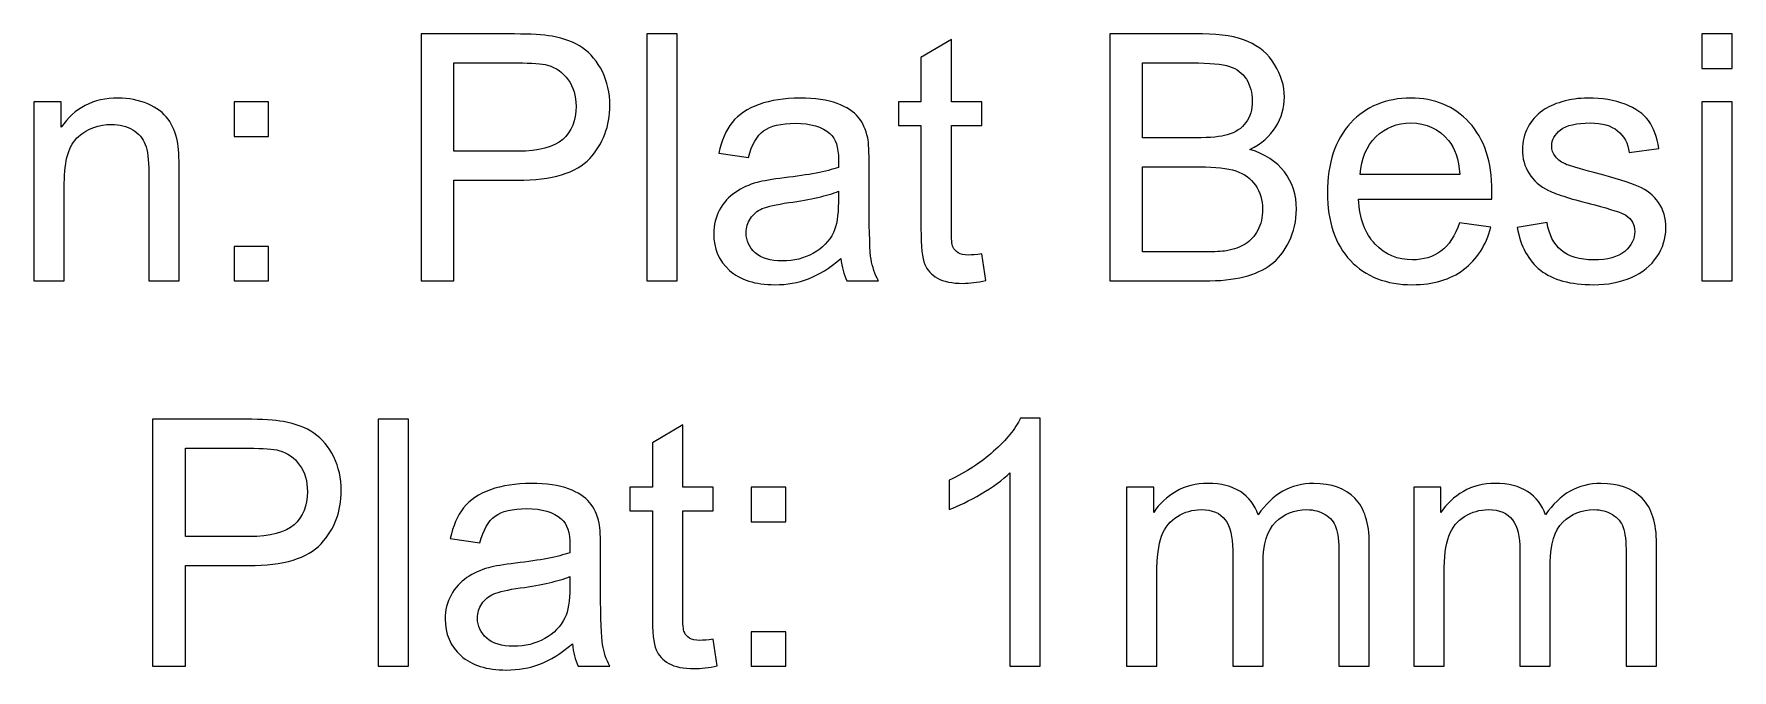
# Model space of a CAD drawing. Header units: centimetres. Extents: x -3.88 to 3.88, y -1.77 to 7.94.
# Drawn here: x -0.949 to 1.993, y 4.388 to 5.489 of the extents above; entities that cross this region are included whole.
import ezdxf

# ---------------------------------------------------------------- set-up
doc = ezdxf.new("R2010")
doc.units = ezdxf.units.CM
doc.header["$MEASUREMENT"] = 0
doc.layers.add('Visible', color=7, linetype='Continuous')

msp = doc.modelspace()

# ---------------------------------------------------------------- linework, layer by layer
at = {"layer": 'Visible', "color": 250}
for points, knots in [([(-0.27816, 5.06168), (-0.27816, 5.06168), (-0.27816, 5.48947), (-0.27816, 5.48947), (-0.27816, 5.48947), (-0.11665, 5.48947), (-0.11665, 5.48947), (-0.08827, 5.48947), (-0.06656, 5.48807), (-0.05152, 5.48539), (-0.03051, 5.4819), (-0.01289, 5.47523), (0.00135, 5.46547), (0.01559, 5.45561), (0.02704, 5.44187), (0.03571, 5.42424), (0.04437, 5.40662), (0.04865, 5.3872), (0.04865, 5.36599), (0.04865, 5.32974), (0.0371, 5.29898), (0.0139, 5.27388), (-0.0092, 5.24869), (-0.05113, 5.23614), (-0.11167, 5.23614), (-0.11167, 5.23614), (-0.22141, 5.23614), (-0.22141, 5.23614), (-0.22141, 5.23614), (-0.22141, 5.06168), (-0.22141, 5.06168), (-0.22141, 5.06168), (-0.27816, 5.06168), (-0.27816, 5.06168)], [0, 0, 0, 0, 0.0909091, 0.0909091, 0.0909091, 0.1818182, 0.1818182, 0.1818182, 0.2727273, 0.2727273, 0.2727273, 0.3636364, 0.3636364, 0.3636364, 0.4545455, 0.4545455, 0.4545455, 0.5454545, 0.5454545, 0.5454545, 0.6363636, 0.6363636, 0.6363636, 0.7272727, 0.7272727, 0.7272727, 0.8181818, 0.8181818, 0.8181818, 0.9090909, 0.9090909, 0.9090909, 1, 1, 1, 1]), ([(0.11258, 5.06168), (0.11258, 5.06168), (0.11258, 5.48947), (0.11258, 5.48947), (0.11258, 5.48947), (0.16516, 5.48947), (0.16516, 5.48947), (0.16516, 5.48947), (0.16516, 5.06168), (0.16516, 5.06168), (0.16516, 5.06168), (0.11258, 5.06168), (0.11258, 5.06168)], [0, 0, 0, 0, 0.25, 0.25, 0.25, 0.5, 0.5, 0.5, 0.75, 0.75, 0.75, 1, 1, 1, 1]), ([(0.69292, 5.10858), (0.69292, 5.10858), (0.70009, 5.06218), (0.70009, 5.06218), (0.68535, 5.05909), (0.67211, 5.0575), (0.66056, 5.0575), (0.64154, 5.0575), (0.6268, 5.06049), (0.61624, 5.06656), (0.60579, 5.07263), (0.59842, 5.0805), (0.59414, 5.09036), (0.58986, 5.10022), (0.58777, 5.12093), (0.58777, 5.1525), (0.58777, 5.1525), (0.58777, 5.33114), (0.58777, 5.33114), (0.58777, 5.33114), (0.54893, 5.33114), (0.54893, 5.33114), (0.54893, 5.33114), (0.54893, 5.37177), (0.54893, 5.37177), (0.54893, 5.37177), (0.58777, 5.37177), (0.58777, 5.37177), (0.58777, 5.37177), (0.58777, 5.44844), (0.58777, 5.44844), (0.58777, 5.44844), (0.64034, 5.48001), (0.64034, 5.48001), (0.64034, 5.48001), (0.64034, 5.37177), (0.64034, 5.37177), (0.64034, 5.37177), (0.69292, 5.37177), (0.69292, 5.37177), (0.69292, 5.37177), (0.69292, 5.33114), (0.69292, 5.33114), (0.69292, 5.33114), (0.64034, 5.33114), (0.64034, 5.33114), (0.64034, 5.33114), (0.64034, 5.14951), (0.64034, 5.14951), (0.64034, 5.13447), (0.64124, 5.12481), (0.64313, 5.12053), (0.64492, 5.11625), (0.64791, 5.11286), (0.65209, 5.11027), (0.65627, 5.10778), (0.66225, 5.10649), (0.67002, 5.10649), (0.67579, 5.10649), (0.68346, 5.10719), (0.69292, 5.10858)], [0, 0, 0, 0, 0.05, 0.05, 0.05, 0.1, 0.1, 0.1, 0.15, 0.15, 0.15, 0.2, 0.2, 0.2, 0.25, 0.25, 0.25, 0.3, 0.3, 0.3, 0.35, 0.35, 0.35, 0.4, 0.4, 0.4, 0.45, 0.45, 0.45, 0.5, 0.5, 0.5, 0.55, 0.55, 0.55, 0.6, 0.6, 0.6, 0.65, 0.65, 0.65, 0.7, 0.7, 0.7, 0.75, 0.75, 0.75, 0.8, 0.8, 0.8, 0.85, 0.85, 0.85, 0.9, 0.9, 0.9, 0.95, 0.95, 0.95, 1, 1, 1, 1]), ([(0.91499, 5.06168), (0.91499, 5.06168), (0.91499, 5.48947), (0.91499, 5.48947), (0.91499, 5.48947), (1.07551, 5.48947), (1.07551, 5.48947), (1.10817, 5.48947), (1.13436, 5.48519), (1.15417, 5.47652), (1.17389, 5.46786), (1.18932, 5.45452), (1.20048, 5.43649), (1.21173, 5.41857), (1.21731, 5.39975), (1.21731, 5.38003), (1.21731, 5.36181), (1.21233, 5.34458), (1.20247, 5.32845), (1.19261, 5.31232), (1.17767, 5.29927), (1.15766, 5.28932), (1.18355, 5.28175), (1.20346, 5.2688), (1.21731, 5.25048), (1.23125, 5.23226), (1.23822, 5.21065), (1.23822, 5.18575), (1.23822, 5.16564), (1.23393, 5.14702), (1.22547, 5.12979), (1.21701, 5.11256), (1.20655, 5.09932), (1.1941, 5.08996), (1.18166, 5.0807), (1.16602, 5.07363), (1.1473, 5.06885), (1.12848, 5.06407), (1.10548, 5.06168), (1.07819, 5.06168), (1.07819, 5.06168), (0.91499, 5.06168), (0.91499, 5.06168)], [0, 0, 0, 0, 0.0714286, 0.0714286, 0.0714286, 0.1428571, 0.1428571, 0.1428571, 0.2142857, 0.2142857, 0.2142857, 0.2857143, 0.2857143, 0.2857143, 0.3571429, 0.3571429, 0.3571429, 0.4285714, 0.4285714, 0.4285714, 0.5, 0.5, 0.5, 0.5714286, 0.5714286, 0.5714286, 0.6428571, 0.6428571, 0.6428571, 0.7142857, 0.7142857, 0.7142857, 0.7857143, 0.7857143, 0.7857143, 0.8571429, 0.8571429, 0.8571429, 0.9285714, 0.9285714, 0.9285714, 1, 1, 1, 1]), ([(1.94033, 5.42972), (1.94033, 5.42972), (1.94033, 5.48947), (1.94033, 5.48947), (1.94033, 5.48947), (1.99291, 5.48947), (1.99291, 5.48947), (1.99291, 5.48947), (1.99291, 5.42972), (1.99291, 5.42972), (1.99291, 5.42972), (1.94033, 5.42972), (1.94033, 5.42972)], [0, 0, 0, 0, 0.25, 0.25, 0.25, 0.5, 0.5, 0.5, 0.75, 0.75, 0.75, 1, 1, 1, 1]), ([(-0.22141, 5.28633), (-0.22141, 5.28633), (-0.11087, 5.28633), (-0.11087, 5.28633), (-0.07423, 5.28633), (-0.04834, 5.2931), (-0.0329, 5.30674), (-0.01757, 5.32038), (-0.0099, 5.3395), (-0.0099, 5.3643), (-0.0099, 5.38212), (-0.01438, 5.39746), (-0.02344, 5.4102), (-0.03251, 5.42295), (-0.04445, 5.43141), (-0.05919, 5.4355), (-0.06875, 5.43799), (-0.08638, 5.43928), (-0.11197, 5.43928), (-0.11197, 5.43928), (-0.22141, 5.43928), (-0.22141, 5.43928), (-0.22141, 5.43928), (-0.22141, 5.28633), (-0.22141, 5.28633)], [0, 0, 0, 0, 0.125, 0.125, 0.125, 0.25, 0.25, 0.25, 0.375, 0.375, 0.375, 0.5, 0.5, 0.5, 0.625, 0.625, 0.625, 0.75, 0.75, 0.75, 0.875, 0.875, 0.875, 1, 1, 1, 1]), ([(0.97174, 5.30963), (0.97174, 5.30963), (1.06425, 5.30963), (1.06425, 5.30963), (1.08935, 5.30963), (1.10737, 5.31132), (1.11822, 5.31461), (1.13266, 5.31889), (1.14352, 5.32606), (1.15079, 5.33602), (1.15806, 5.34598), (1.16174, 5.35842), (1.16174, 5.37346), (1.16174, 5.3877), (1.15835, 5.40025), (1.15148, 5.411), (1.14471, 5.42185), (1.13495, 5.42932), (1.12231, 5.43331), (1.10966, 5.43729), (1.08795, 5.43928), (1.05728, 5.43928), (1.05728, 5.43928), (0.97174, 5.43928), (0.97174, 5.43928), (0.97174, 5.43928), (0.97174, 5.30963), (0.97174, 5.30963)], [0, 0, 0, 0, 0.1111111, 0.1111111, 0.1111111, 0.2222222, 0.2222222, 0.2222222, 0.3333333, 0.3333333, 0.3333333, 0.4444444, 0.4444444, 0.4444444, 0.5555556, 0.5555556, 0.5555556, 0.6666667, 0.6666667, 0.6666667, 0.7777778, 0.7777778, 0.7777778, 0.8888889, 0.8888889, 0.8888889, 1, 1, 1, 1]), ([(-0.94903, 5.06168), (-0.94903, 5.06168), (-0.94903, 5.37177), (-0.94903, 5.37177), (-0.94903, 5.37177), (-0.90183, 5.37177), (-0.90183, 5.37177), (-0.90183, 5.37177), (-0.90183, 5.32775), (-0.90183, 5.32775), (-0.87912, 5.36151), (-0.84626, 5.37834), (-0.80334, 5.37834), (-0.78462, 5.37834), (-0.7675, 5.37495), (-0.75186, 5.36828), (-0.73623, 5.36161), (-0.72448, 5.35275), (-0.71671, 5.34189), (-0.70894, 5.33104), (-0.70347, 5.31809), (-0.70038, 5.30316), (-0.69849, 5.2934), (-0.69749, 5.27637), (-0.69749, 5.25207), (-0.69749, 5.25207), (-0.69749, 5.06168), (-0.69749, 5.06168), (-0.69749, 5.06168), (-0.75007, 5.06168), (-0.75007, 5.06168), (-0.75007, 5.06168), (-0.75007, 5.25008), (-0.75007, 5.25008), (-0.75007, 5.27149), (-0.75206, 5.28752), (-0.75614, 5.29808), (-0.76023, 5.30863), (-0.7675, 5.3171), (-0.77785, 5.32347), (-0.78821, 5.32974), (-0.80046, 5.33293), (-0.8144, 5.33293), (-0.8367, 5.33293), (-0.85592, 5.32586), (-0.87215, 5.31162), (-0.88838, 5.29748), (-0.89645, 5.2705), (-0.89645, 5.23086), (-0.89645, 5.23086), (-0.89645, 5.06168), (-0.89645, 5.06168), (-0.89645, 5.06168), (-0.94903, 5.06168), (-0.94903, 5.06168)], [0, 0, 0, 0, 0.0555556, 0.0555556, 0.0555556, 0.1111111, 0.1111111, 0.1111111, 0.1666667, 0.1666667, 0.1666667, 0.2222222, 0.2222222, 0.2222222, 0.2777778, 0.2777778, 0.2777778, 0.3333333, 0.3333333, 0.3333333, 0.3888889, 0.3888889, 0.3888889, 0.4444444, 0.4444444, 0.4444444, 0.5, 0.5, 0.5, 0.5555556, 0.5555556, 0.5555556, 0.6111111, 0.6111111, 0.6111111, 0.6666667, 0.6666667, 0.6666667, 0.7222222, 0.7222222, 0.7222222, 0.7777778, 0.7777778, 0.7777778, 0.8333333, 0.8333333, 0.8333333, 0.8888889, 0.8888889, 0.8888889, 0.9444444, 0.9444444, 0.9444444, 1, 1, 1, 1]), ([(-0.6024, 5.31202), (-0.6024, 5.31202), (-0.6024, 5.37177), (-0.6024, 5.37177), (-0.6024, 5.37177), (-0.54265, 5.37177), (-0.54265, 5.37177), (-0.54265, 5.37177), (-0.54265, 5.31202), (-0.54265, 5.31202), (-0.54265, 5.31202), (-0.6024, 5.31202), (-0.6024, 5.31202)], [0, 0, 0, 0, 0.25, 0.25, 0.25, 0.5, 0.5, 0.5, 0.75, 0.75, 0.75, 1, 1, 1, 1]), ([(0.44906, 5.10052), (0.42954, 5.08389), (0.41072, 5.07224), (0.39269, 5.06536), (0.37467, 5.05849), (0.35535, 5.05511), (0.33464, 5.05511), (0.30058, 5.05511), (0.27439, 5.06337), (0.25607, 5.08), (0.23775, 5.09653), (0.22859, 5.11774), (0.22859, 5.14353), (0.22859, 5.15867), (0.23207, 5.17251), (0.23895, 5.18506), (0.24592, 5.1976), (0.25498, 5.20756), (0.26613, 5.21513), (0.27738, 5.2227), (0.28993, 5.22847), (0.30397, 5.23236), (0.31433, 5.23505), (0.32996, 5.23763), (0.35077, 5.24022), (0.39319, 5.2452), (0.42456, 5.25128), (0.44457, 5.25825), (0.44477, 5.26542), (0.44487, 5.27), (0.44487, 5.27189), (0.44487, 5.2932), (0.43989, 5.30824), (0.42994, 5.317), (0.41649, 5.32885), (0.39648, 5.33472), (0.36999, 5.33472), (0.3452, 5.33472), (0.32687, 5.33034), (0.31512, 5.32168), (0.30327, 5.31302), (0.29461, 5.29768), (0.28893, 5.27557), (0.28893, 5.27557), (0.23755, 5.28274), (0.23755, 5.28274), (0.24223, 5.30475), (0.2499, 5.32258), (0.26065, 5.33612), (0.27141, 5.34966), (0.28694, 5.36002), (0.30726, 5.36739), (0.32747, 5.37465), (0.35107, 5.37834), (0.37776, 5.37834), (0.40425, 5.37834), (0.42585, 5.37525), (0.44248, 5.36898), (0.45901, 5.36271), (0.47126, 5.35494), (0.47903, 5.34548), (0.4868, 5.33602), (0.49227, 5.32407), (0.49546, 5.30963), (0.49715, 5.30067), (0.49805, 5.28454), (0.49805, 5.26133), (0.49805, 5.26133), (0.49805, 5.19163), (0.49805, 5.19163), (0.49805, 5.14294), (0.49914, 5.11217), (0.50133, 5.09912), (0.50343, 5.08608), (0.50781, 5.07363), (0.51418, 5.06168), (0.51418, 5.06168), (0.45921, 5.06168), (0.45921, 5.06168), (0.45393, 5.07273), (0.45055, 5.08568), (0.44906, 5.10052)], [0, 0, 0, 0, 0.037037, 0.037037, 0.037037, 0.0740741, 0.0740741, 0.0740741, 0.1111111, 0.1111111, 0.1111111, 0.1481481, 0.1481481, 0.1481481, 0.1851852, 0.1851852, 0.1851852, 0.2222222, 0.2222222, 0.2222222, 0.2592593, 0.2592593, 0.2592593, 0.2962963, 0.2962963, 0.2962963, 0.3333333, 0.3333333, 0.3333333, 0.3703704, 0.3703704, 0.3703704, 0.4074074, 0.4074074, 0.4074074, 0.4444444, 0.4444444, 0.4444444, 0.4814815, 0.4814815, 0.4814815, 0.5185185, 0.5185185, 0.5185185, 0.5555556, 0.5555556, 0.5555556, 0.5925926, 0.5925926, 0.5925926, 0.6296296, 0.6296296, 0.6296296, 0.6666667, 0.6666667, 0.6666667, 0.7037037, 0.7037037, 0.7037037, 0.7407407, 0.7407407, 0.7407407, 0.7777778, 0.7777778, 0.7777778, 0.8148148, 0.8148148, 0.8148148, 0.8518519, 0.8518519, 0.8518519, 0.8888889, 0.8888889, 0.8888889, 0.9259259, 0.9259259, 0.9259259, 0.962963, 0.962963, 0.962963, 1, 1, 1, 1]), ([(1.52082, 5.16205), (1.52082, 5.16205), (1.57519, 5.15489), (1.57519, 5.15489), (1.56672, 5.12332), (1.55089, 5.09872), (1.52779, 5.0813), (1.50469, 5.06387), (1.47521, 5.05511), (1.43926, 5.05511), (1.39405, 5.05511), (1.35821, 5.06905), (1.33172, 5.09693), (1.30523, 5.12471), (1.29199, 5.16385), (1.29199, 5.21413), (1.29199, 5.26611), (1.30533, 5.30654), (1.33212, 5.33522), (1.3589, 5.364), (1.39366, 5.37834), (1.43637, 5.37834), (1.4777, 5.37834), (1.51146, 5.3643), (1.53765, 5.33612), (1.56384, 5.30794), (1.57698, 5.26831), (1.57698, 5.21722), (1.57698, 5.21413), (1.57688, 5.20945), (1.57668, 5.20328), (1.57668, 5.20328), (1.34576, 5.20328), (1.34576, 5.20328), (1.34775, 5.16932), (1.35731, 5.14323), (1.37464, 5.12521), (1.39186, 5.10719), (1.41347, 5.09813), (1.43926, 5.09813), (1.45848, 5.09813), (1.47491, 5.1032), (1.48845, 5.11336), (1.5021, 5.12352), (1.51285, 5.13975), (1.52082, 5.16205)], [0, 0, 0, 0, 0.0666667, 0.0666667, 0.0666667, 0.1333333, 0.1333333, 0.1333333, 0.2, 0.2, 0.2, 0.2666667, 0.2666667, 0.2666667, 0.3333333, 0.3333333, 0.3333333, 0.4, 0.4, 0.4, 0.4666667, 0.4666667, 0.4666667, 0.5333333, 0.5333333, 0.5333333, 0.6, 0.6, 0.6, 0.6666667, 0.6666667, 0.6666667, 0.7333333, 0.7333333, 0.7333333, 0.8, 0.8, 0.8, 0.8666667, 0.8666667, 0.8666667, 0.9333333, 0.9333333, 0.9333333, 1, 1, 1, 1]), ([(1.62069, 5.15429), (1.62069, 5.15429), (1.67267, 5.16265), (1.67267, 5.16265), (1.67556, 5.14184), (1.68372, 5.12591), (1.69707, 5.11476), (1.71041, 5.1037), (1.72913, 5.09813), (1.75303, 5.09813), (1.77723, 5.09813), (1.79515, 5.10301), (1.8069, 5.11286), (1.81855, 5.12262), (1.82443, 5.13417), (1.82443, 5.14742), (1.82443, 5.15927), (1.81915, 5.16863), (1.8087, 5.1754), (1.80133, 5.18008), (1.7834, 5.18595), (1.75492, 5.19322), (1.71649, 5.20288), (1.6899, 5.21125), (1.67496, 5.21832), (1.66012, 5.22549), (1.64887, 5.23525), (1.6412, 5.24779), (1.63354, 5.26024), (1.62965, 5.27408), (1.62965, 5.28922), (1.62965, 5.30306), (1.63284, 5.3158), (1.63911, 5.32755), (1.64549, 5.3393), (1.65405, 5.34906), (1.6649, 5.35683), (1.67307, 5.3628), (1.68422, 5.36788), (1.69826, 5.37207), (1.7124, 5.37625), (1.72744, 5.37834), (1.74357, 5.37834), (1.76787, 5.37834), (1.78918, 5.37485), (1.8075, 5.36778), (1.82592, 5.36081), (1.83947, 5.35125), (1.84823, 5.3393), (1.85689, 5.32726), (1.86297, 5.31122), (1.86625, 5.29111), (1.86625, 5.29111), (1.81487, 5.28394), (1.81487, 5.28394), (1.81258, 5.30007), (1.80581, 5.31272), (1.79465, 5.32178), (1.7835, 5.33084), (1.76777, 5.33532), (1.74736, 5.33532), (1.72336, 5.33532), (1.70613, 5.33134), (1.69587, 5.32337), (1.68562, 5.31541), (1.68044, 5.30605), (1.68044, 5.29539), (1.68044, 5.28862), (1.68253, 5.28245), (1.68681, 5.27697), (1.69109, 5.27139), (1.69777, 5.26671), (1.70693, 5.26303), (1.7122, 5.26104), (1.72754, 5.25655), (1.75323, 5.24958), (1.79027, 5.23973), (1.81616, 5.23156), (1.8309, 5.22529), (1.84564, 5.21901), (1.85719, 5.20975), (1.86555, 5.1978), (1.87402, 5.18575), (1.8782, 5.17082), (1.8782, 5.15289), (1.8782, 5.13547), (1.87312, 5.11904), (1.86287, 5.1036), (1.85261, 5.08817), (1.83787, 5.07622), (1.81865, 5.06775), (1.79934, 5.05929), (1.77753, 5.05511), (1.75323, 5.05511), (1.713, 5.05511), (1.68223, 5.06347), (1.66112, 5.0801), (1.64001, 5.09683), (1.62657, 5.12153), (1.62069, 5.15429)], [0, 0, 0, 0, 0.030303, 0.030303, 0.030303, 0.0606061, 0.0606061, 0.0606061, 0.0909091, 0.0909091, 0.0909091, 0.1212121, 0.1212121, 0.1212121, 0.1515152, 0.1515152, 0.1515152, 0.1818182, 0.1818182, 0.1818182, 0.2121212, 0.2121212, 0.2121212, 0.2424242, 0.2424242, 0.2424242, 0.2727273, 0.2727273, 0.2727273, 0.3030303, 0.3030303, 0.3030303, 0.3333333, 0.3333333, 0.3333333, 0.3636364, 0.3636364, 0.3636364, 0.3939394, 0.3939394, 0.3939394, 0.4242424, 0.4242424, 0.4242424, 0.4545455, 0.4545455, 0.4545455, 0.4848485, 0.4848485, 0.4848485, 0.5151515, 0.5151515, 0.5151515, 0.5454545, 0.5454545, 0.5454545, 0.5757576, 0.5757576, 0.5757576, 0.6060606, 0.6060606, 0.6060606, 0.6363636, 0.6363636, 0.6363636, 0.6666667, 0.6666667, 0.6666667, 0.6969697, 0.6969697, 0.6969697, 0.7272727, 0.7272727, 0.7272727, 0.7575758, 0.7575758, 0.7575758, 0.7878788, 0.7878788, 0.7878788, 0.8181818, 0.8181818, 0.8181818, 0.8484848, 0.8484848, 0.8484848, 0.8787879, 0.8787879, 0.8787879, 0.9090909, 0.9090909, 0.9090909, 0.9393939, 0.9393939, 0.9393939, 0.969697, 0.969697, 0.969697, 1, 1, 1, 1]), ([(1.94033, 5.06168), (1.94033, 5.06168), (1.94033, 5.37177), (1.94033, 5.37177), (1.94033, 5.37177), (1.99291, 5.37177), (1.99291, 5.37177), (1.99291, 5.37177), (1.99291, 5.06168), (1.99291, 5.06168), (1.99291, 5.06168), (1.94033, 5.06168), (1.94033, 5.06168)], [0, 0, 0, 0, 0.25, 0.25, 0.25, 0.5, 0.5, 0.5, 0.75, 0.75, 0.75, 1, 1, 1, 1]), ([(1.34875, 5.2463), (1.34875, 5.2463), (1.52141, 5.2463), (1.52141, 5.2463), (1.51912, 5.27239), (1.51245, 5.29191), (1.5016, 5.30495), (1.48497, 5.32516), (1.46326, 5.33532), (1.43667, 5.33532), (1.41258, 5.33532), (1.39236, 5.32726), (1.37593, 5.31112), (1.3596, 5.29499), (1.35054, 5.27338), (1.34875, 5.2463)], [0, 0, 0, 0, 0.2, 0.2, 0.2, 0.4, 0.4, 0.4, 0.6, 0.6, 0.6, 0.8, 0.8, 0.8, 1, 1, 1, 1]), ([(0.97174, 5.11187), (0.97174, 5.11187), (1.07829, 5.11187), (1.07829, 5.11187), (1.09662, 5.11187), (1.10946, 5.11256), (1.11693, 5.11396), (1.12988, 5.11625), (1.14083, 5.12013), (1.14959, 5.12561), (1.15835, 5.13109), (1.16552, 5.13905), (1.1712, 5.14951), (1.17688, 5.15996), (1.17966, 5.17201), (1.17966, 5.18566), (1.17966, 5.20169), (1.17558, 5.21553), (1.16732, 5.22738), (1.15915, 5.23923), (1.1478, 5.24749), (1.13326, 5.25227), (1.11882, 5.25705), (1.09791, 5.25944), (1.07073, 5.25944), (1.07073, 5.25944), (0.97174, 5.25944), (0.97174, 5.25944), (0.97174, 5.25944), (0.97174, 5.11187), (0.97174, 5.11187)], [0, 0, 0, 0, 0.1, 0.1, 0.1, 0.2, 0.2, 0.2, 0.3, 0.3, 0.3, 0.4, 0.4, 0.4, 0.5, 0.5, 0.5, 0.6, 0.6, 0.6, 0.7, 0.7, 0.7, 0.8, 0.8, 0.8, 0.9, 0.9, 0.9, 1, 1, 1, 1]), ([(0.44487, 5.21702), (0.42575, 5.20926), (0.39708, 5.20268), (0.35884, 5.19731), (0.33713, 5.19422), (0.32179, 5.19073), (0.31283, 5.18685), (0.30387, 5.18297), (0.297, 5.17729), (0.29212, 5.16992), (0.28724, 5.16245), (0.28475, 5.15419), (0.28475, 5.14503), (0.28475, 5.13119), (0.29003, 5.11954), (0.30068, 5.11027), (0.31134, 5.10101), (0.32687, 5.09633), (0.34729, 5.09633), (0.3675, 5.09633), (0.38552, 5.10071), (0.40136, 5.10958), (0.41709, 5.11834), (0.42874, 5.13039), (0.43611, 5.14562), (0.44179, 5.15747), (0.44457, 5.1749), (0.44457, 5.1979), (0.44457, 5.1979), (0.44487, 5.21702), (0.44487, 5.21702)], [0, 0, 0, 0, 0.1, 0.1, 0.1, 0.2, 0.2, 0.2, 0.3, 0.3, 0.3, 0.4, 0.4, 0.4, 0.5, 0.5, 0.5, 0.6, 0.6, 0.6, 0.7, 0.7, 0.7, 0.8, 0.8, 0.8, 0.9, 0.9, 0.9, 1, 1, 1, 1]), ([(-0.6024, 5.06168), (-0.6024, 5.06168), (-0.6024, 5.12143), (-0.6024, 5.12143), (-0.6024, 5.12143), (-0.54265, 5.12143), (-0.54265, 5.12143), (-0.54265, 5.12143), (-0.54265, 5.06168), (-0.54265, 5.06168), (-0.54265, 5.06168), (-0.6024, 5.06168), (-0.6024, 5.06168)], [0, 0, 0, 0, 0.25, 0.25, 0.25, 0.5, 0.5, 0.5, 0.75, 0.75, 0.75, 1, 1, 1, 1]), ([(-0.74349, 4.39421), (-0.74349, 4.39421), (-0.74349, 4.822), (-0.74349, 4.822), (-0.74349, 4.822), (-0.58198, 4.822), (-0.58198, 4.822), (-0.5536, 4.822), (-0.53189, 4.8206), (-0.51685, 4.81792), (-0.49584, 4.81443), (-0.47822, 4.80776), (-0.46398, 4.798), (-0.44974, 4.78814), (-0.43829, 4.7744), (-0.42962, 4.75677), (-0.42096, 4.73915), (-0.41668, 4.71973), (-0.41668, 4.69852), (-0.41668, 4.66227), (-0.42823, 4.63151), (-0.45143, 4.60641), (-0.47453, 4.58122), (-0.51646, 4.56867), (-0.577, 4.56867), (-0.577, 4.56867), (-0.68674, 4.56867), (-0.68674, 4.56867), (-0.68674, 4.56867), (-0.68674, 4.39421), (-0.68674, 4.39421), (-0.68674, 4.39421), (-0.74349, 4.39421), (-0.74349, 4.39421)], [0, 0, 0, 0, 0.0909091, 0.0909091, 0.0909091, 0.1818182, 0.1818182, 0.1818182, 0.2727273, 0.2727273, 0.2727273, 0.3636364, 0.3636364, 0.3636364, 0.4545455, 0.4545455, 0.4545455, 0.5454545, 0.5454545, 0.5454545, 0.6363636, 0.6363636, 0.6363636, 0.7272727, 0.7272727, 0.7272727, 0.8181818, 0.8181818, 0.8181818, 0.9090909, 0.9090909, 0.9090909, 1, 1, 1, 1]), ([(-0.35275, 4.39421), (-0.35275, 4.39421), (-0.35275, 4.822), (-0.35275, 4.822), (-0.35275, 4.822), (-0.30017, 4.822), (-0.30017, 4.822), (-0.30017, 4.822), (-0.30017, 4.39421), (-0.30017, 4.39421), (-0.30017, 4.39421), (-0.35275, 4.39421), (-0.35275, 4.39421)], [0, 0, 0, 0, 0.25, 0.25, 0.25, 0.5, 0.5, 0.5, 0.75, 0.75, 0.75, 1, 1, 1, 1]), ([(0.22759, 4.44111), (0.22759, 4.44111), (0.23476, 4.39471), (0.23476, 4.39471), (0.22002, 4.39162), (0.20678, 4.39003), (0.19523, 4.39003), (0.17621, 4.39003), (0.16147, 4.39302), (0.15091, 4.39909), (0.14046, 4.40516), (0.13309, 4.41303), (0.12881, 4.42289), (0.12453, 4.43275), (0.12244, 4.45346), (0.12244, 4.48503), (0.12244, 4.48503), (0.12244, 4.66367), (0.12244, 4.66367), (0.12244, 4.66367), (0.0836, 4.66367), (0.0836, 4.66367), (0.0836, 4.66367), (0.0836, 4.7043), (0.0836, 4.7043), (0.0836, 4.7043), (0.12244, 4.7043), (0.12244, 4.7043), (0.12244, 4.7043), (0.12244, 4.78097), (0.12244, 4.78097), (0.12244, 4.78097), (0.17501, 4.81254), (0.17501, 4.81254), (0.17501, 4.81254), (0.17501, 4.7043), (0.17501, 4.7043), (0.17501, 4.7043), (0.22759, 4.7043), (0.22759, 4.7043), (0.22759, 4.7043), (0.22759, 4.66367), (0.22759, 4.66367), (0.22759, 4.66367), (0.17501, 4.66367), (0.17501, 4.66367), (0.17501, 4.66367), (0.17501, 4.48204), (0.17501, 4.48204), (0.17501, 4.467), (0.17591, 4.45734), (0.1778, 4.45306), (0.17959, 4.44878), (0.18258, 4.44539), (0.18676, 4.4428), (0.19094, 4.44031), (0.19692, 4.43902), (0.20469, 4.43902), (0.21046, 4.43902), (0.21813, 4.43972), (0.22759, 4.44111)], [0, 0, 0, 0, 0.05, 0.05, 0.05, 0.1, 0.1, 0.1, 0.15, 0.15, 0.15, 0.2, 0.2, 0.2, 0.25, 0.25, 0.25, 0.3, 0.3, 0.3, 0.35, 0.35, 0.35, 0.4, 0.4, 0.4, 0.45, 0.45, 0.45, 0.5, 0.5, 0.5, 0.55, 0.55, 0.55, 0.6, 0.6, 0.6, 0.65, 0.65, 0.65, 0.7, 0.7, 0.7, 0.75, 0.75, 0.75, 0.8, 0.8, 0.8, 0.85, 0.85, 0.85, 0.9, 0.9, 0.9, 0.95, 0.95, 0.95, 1, 1, 1, 1]), ([(0.7943, 4.39421), (0.7943, 4.39421), (0.74172, 4.39421), (0.74172, 4.39421), (0.74172, 4.39421), (0.74172, 4.72899), (0.74172, 4.72899), (0.72908, 4.71684), (0.71245, 4.70479), (0.69193, 4.69275), (0.67142, 4.6807), (0.6529, 4.67164), (0.63657, 4.66566), (0.63657, 4.66566), (0.63657, 4.71645), (0.63657, 4.71645), (0.66594, 4.73019), (0.69163, 4.74692), (0.71364, 4.76663), (0.73565, 4.78625), (0.75128, 4.80527), (0.76044, 4.82379), (0.76044, 4.82379), (0.7943, 4.82379), (0.7943, 4.82379), (0.7943, 4.82379), (0.7943, 4.39421), (0.7943, 4.39421)], [0, 0, 0, 0, 0.1111111, 0.1111111, 0.1111111, 0.2222222, 0.2222222, 0.2222222, 0.3333333, 0.3333333, 0.3333333, 0.4444444, 0.4444444, 0.4444444, 0.5555556, 0.5555556, 0.5555556, 0.6666667, 0.6666667, 0.6666667, 0.7777778, 0.7777778, 0.7777778, 0.8888889, 0.8888889, 0.8888889, 1, 1, 1, 1]), ([(-0.68674, 4.61886), (-0.68674, 4.61886), (-0.5762, 4.61886), (-0.5762, 4.61886), (-0.53956, 4.61886), (-0.51367, 4.62563), (-0.49823, 4.63927), (-0.4829, 4.65291), (-0.47523, 4.67203), (-0.47523, 4.69683), (-0.47523, 4.71465), (-0.47971, 4.72999), (-0.48877, 4.74273), (-0.49784, 4.75548), (-0.50978, 4.76394), (-0.52452, 4.76803), (-0.53408, 4.77052), (-0.55171, 4.77181), (-0.5773, 4.77181), (-0.5773, 4.77181), (-0.68674, 4.77181), (-0.68674, 4.77181), (-0.68674, 4.77181), (-0.68674, 4.61886), (-0.68674, 4.61886)], [0, 0, 0, 0, 0.125, 0.125, 0.125, 0.25, 0.25, 0.25, 0.375, 0.375, 0.375, 0.5, 0.5, 0.5, 0.625, 0.625, 0.625, 0.75, 0.75, 0.75, 0.875, 0.875, 0.875, 1, 1, 1, 1]), ([(-0.01627, 4.43305), (-0.03579, 4.41642), (-0.05461, 4.40477), (-0.07264, 4.39789), (-0.09066, 4.39102), (-0.10998, 4.38764), (-0.13069, 4.38764), (-0.16475, 4.38764), (-0.19094, 4.3959), (-0.20926, 4.41253), (-0.22758, 4.42906), (-0.23674, 4.45027), (-0.23674, 4.47606), (-0.23674, 4.4912), (-0.23326, 4.50504), (-0.22638, 4.51759), (-0.21941, 4.53013), (-0.21035, 4.54009), (-0.1992, 4.54766), (-0.18795, 4.55523), (-0.1754, 4.561), (-0.16136, 4.56489), (-0.151, 4.56758), (-0.13537, 4.57016), (-0.11456, 4.57275), (-0.07214, 4.57773), (-0.04077, 4.58381), (-0.02076, 4.59078), (-0.02056, 4.59795), (-0.02046, 4.60253), (-0.02046, 4.60442), (-0.02046, 4.62573), (-0.02544, 4.64077), (-0.03539, 4.64953), (-0.04884, 4.66138), (-0.06885, 4.66725), (-0.09534, 4.66725), (-0.12013, 4.66725), (-0.13846, 4.66287), (-0.15021, 4.65421), (-0.16206, 4.64555), (-0.17072, 4.63021), (-0.1764, 4.6081), (-0.1764, 4.6081), (-0.22778, 4.61527), (-0.22778, 4.61527), (-0.2231, 4.63728), (-0.21543, 4.65511), (-0.20468, 4.66865), (-0.19392, 4.68219), (-0.17839, 4.69255), (-0.15807, 4.69992), (-0.13786, 4.70718), (-0.11426, 4.71087), (-0.08757, 4.71087), (-0.06108, 4.71087), (-0.03948, 4.70778), (-0.02285, 4.70151), (-0.00632, 4.69524), (0.00593, 4.68747), (0.0137, 4.67801), (0.02147, 4.66855), (0.02694, 4.6566), (0.03013, 4.64216), (0.03182, 4.6332), (0.03272, 4.61707), (0.03272, 4.59386), (0.03272, 4.59386), (0.03272, 4.52416), (0.03272, 4.52416), (0.03272, 4.47547), (0.03381, 4.4447), (0.036, 4.43165), (0.0381, 4.41861), (0.04248, 4.40616), (0.04885, 4.39421), (0.04885, 4.39421), (-0.00612, 4.39421), (-0.00612, 4.39421), (-0.0114, 4.40526), (-0.01478, 4.41821), (-0.01627, 4.43305)], [0, 0, 0, 0, 0.037037, 0.037037, 0.037037, 0.0740741, 0.0740741, 0.0740741, 0.1111111, 0.1111111, 0.1111111, 0.1481481, 0.1481481, 0.1481481, 0.1851852, 0.1851852, 0.1851852, 0.2222222, 0.2222222, 0.2222222, 0.2592593, 0.2592593, 0.2592593, 0.2962963, 0.2962963, 0.2962963, 0.3333333, 0.3333333, 0.3333333, 0.3703704, 0.3703704, 0.3703704, 0.4074074, 0.4074074, 0.4074074, 0.4444444, 0.4444444, 0.4444444, 0.4814815, 0.4814815, 0.4814815, 0.5185185, 0.5185185, 0.5185185, 0.5555556, 0.5555556, 0.5555556, 0.5925926, 0.5925926, 0.5925926, 0.6296296, 0.6296296, 0.6296296, 0.6666667, 0.6666667, 0.6666667, 0.7037037, 0.7037037, 0.7037037, 0.7407407, 0.7407407, 0.7407407, 0.7777778, 0.7777778, 0.7777778, 0.8148148, 0.8148148, 0.8148148, 0.8518519, 0.8518519, 0.8518519, 0.8888889, 0.8888889, 0.8888889, 0.9259259, 0.9259259, 0.9259259, 0.962963, 0.962963, 0.962963, 1, 1, 1, 1]), ([(0.94376, 4.39421), (0.94376, 4.39421), (0.94376, 4.7043), (0.94376, 4.7043), (0.94376, 4.7043), (0.99096, 4.7043), (0.99096, 4.7043), (0.99096, 4.7043), (0.99096, 4.66048), (0.99096, 4.66048), (1.00062, 4.67562), (1.01357, 4.68787), (1.0297, 4.69703), (1.04583, 4.70629), (1.06415, 4.71087), (1.08477, 4.71087), (1.10767, 4.71087), (1.12649, 4.70609), (1.14113, 4.69663), (1.15577, 4.68707), (1.16612, 4.67383), (1.1721, 4.6567), (1.19679, 4.69285), (1.22876, 4.71087), (1.26819, 4.71087), (1.29906, 4.71087), (1.32286, 4.7024), (1.33939, 4.68538), (1.35602, 4.66835), (1.36438, 4.64216), (1.36438, 4.60681), (1.36438, 4.60681), (1.36438, 4.39421), (1.36438, 4.39421), (1.36438, 4.39421), (1.3118, 4.39421), (1.3118, 4.39421), (1.3118, 4.39421), (1.3118, 4.58938), (1.3118, 4.58938), (1.3118, 4.61029), (1.31001, 4.62543), (1.30663, 4.63469), (1.30324, 4.64395), (1.29707, 4.65132), (1.28801, 4.657), (1.27904, 4.66267), (1.26849, 4.66546), (1.25644, 4.66546), (1.23453, 4.66546), (1.21641, 4.65819), (1.20197, 4.64375), (1.18753, 4.62921), (1.18036, 4.60601), (1.18036, 4.57415), (1.18036, 4.57415), (1.18036, 4.39421), (1.18036, 4.39421), (1.18036, 4.39421), (1.12778, 4.39421), (1.12778, 4.39421), (1.12778, 4.39421), (1.12778, 4.59546), (1.12778, 4.59546), (1.12778, 4.61876), (1.1235, 4.63628), (1.11494, 4.64794), (1.10637, 4.65959), (1.09233, 4.66546), (1.07292, 4.66546), (1.05818, 4.66546), (1.04454, 4.66158), (1.03199, 4.65381), (1.01944, 4.64604), (1.01038, 4.63469), (1.0047, 4.61966), (0.99913, 4.60472), (0.99634, 4.58311), (0.99634, 4.55493), (0.99634, 4.55493), (0.99634, 4.39421), (0.99634, 4.39421), (0.99634, 4.39421), (0.94376, 4.39421), (0.94376, 4.39421)], [0, 0, 0, 0, 0.0357143, 0.0357143, 0.0357143, 0.0714286, 0.0714286, 0.0714286, 0.1071429, 0.1071429, 0.1071429, 0.1428571, 0.1428571, 0.1428571, 0.1785714, 0.1785714, 0.1785714, 0.2142857, 0.2142857, 0.2142857, 0.25, 0.25, 0.25, 0.2857143, 0.2857143, 0.2857143, 0.3214286, 0.3214286, 0.3214286, 0.3571429, 0.3571429, 0.3571429, 0.3928571, 0.3928571, 0.3928571, 0.4285714, 0.4285714, 0.4285714, 0.4642857, 0.4642857, 0.4642857, 0.5, 0.5, 0.5, 0.5357143, 0.5357143, 0.5357143, 0.5714286, 0.5714286, 0.5714286, 0.6071429, 0.6071429, 0.6071429, 0.6428571, 0.6428571, 0.6428571, 0.6785714, 0.6785714, 0.6785714, 0.7142857, 0.7142857, 0.7142857, 0.75, 0.75, 0.75, 0.7857143, 0.7857143, 0.7857143, 0.8214286, 0.8214286, 0.8214286, 0.8571429, 0.8571429, 0.8571429, 0.8928571, 0.8928571, 0.8928571, 0.9285714, 0.9285714, 0.9285714, 0.9642857, 0.9642857, 0.9642857, 1, 1, 1, 1]), ([(1.44145, 4.39421), (1.44145, 4.39421), (1.44145, 4.7043), (1.44145, 4.7043), (1.44145, 4.7043), (1.48865, 4.7043), (1.48865, 4.7043), (1.48865, 4.7043), (1.48865, 4.66048), (1.48865, 4.66048), (1.49831, 4.67562), (1.51126, 4.68787), (1.52739, 4.69703), (1.54352, 4.70629), (1.56184, 4.71087), (1.58246, 4.71087), (1.60536, 4.71087), (1.62418, 4.70609), (1.63882, 4.69663), (1.65346, 4.68707), (1.66381, 4.67383), (1.66979, 4.6567), (1.69448, 4.69285), (1.72645, 4.71087), (1.76588, 4.71087), (1.79675, 4.71087), (1.82055, 4.7024), (1.83708, 4.68538), (1.85371, 4.66835), (1.86207, 4.64216), (1.86207, 4.60681), (1.86207, 4.60681), (1.86207, 4.39421), (1.86207, 4.39421), (1.86207, 4.39421), (1.80949, 4.39421), (1.80949, 4.39421), (1.80949, 4.39421), (1.80949, 4.58938), (1.80949, 4.58938), (1.80949, 4.61029), (1.8077, 4.62543), (1.80432, 4.63469), (1.80093, 4.64395), (1.79476, 4.65132), (1.7857, 4.657), (1.77673, 4.66267), (1.76618, 4.66546), (1.75413, 4.66546), (1.73222, 4.66546), (1.7141, 4.65819), (1.69966, 4.64375), (1.68522, 4.62921), (1.67805, 4.60601), (1.67805, 4.57415), (1.67805, 4.57415), (1.67805, 4.39421), (1.67805, 4.39421), (1.67805, 4.39421), (1.62547, 4.39421), (1.62547, 4.39421), (1.62547, 4.39421), (1.62547, 4.59546), (1.62547, 4.59546), (1.62547, 4.61876), (1.62119, 4.63628), (1.61263, 4.64794), (1.60406, 4.65959), (1.59002, 4.66546), (1.57061, 4.66546), (1.55587, 4.66546), (1.54223, 4.66158), (1.52968, 4.65381), (1.51713, 4.64604), (1.50807, 4.63469), (1.50239, 4.61966), (1.49682, 4.60472), (1.49403, 4.58311), (1.49403, 4.55493), (1.49403, 4.55493), (1.49403, 4.39421), (1.49403, 4.39421), (1.49403, 4.39421), (1.44145, 4.39421), (1.44145, 4.39421)], [0, 0, 0, 0, 0.0357143, 0.0357143, 0.0357143, 0.0714286, 0.0714286, 0.0714286, 0.1071429, 0.1071429, 0.1071429, 0.1428571, 0.1428571, 0.1428571, 0.1785714, 0.1785714, 0.1785714, 0.2142857, 0.2142857, 0.2142857, 0.25, 0.25, 0.25, 0.2857143, 0.2857143, 0.2857143, 0.3214286, 0.3214286, 0.3214286, 0.3571429, 0.3571429, 0.3571429, 0.3928571, 0.3928571, 0.3928571, 0.4285714, 0.4285714, 0.4285714, 0.4642857, 0.4642857, 0.4642857, 0.5, 0.5, 0.5, 0.5357143, 0.5357143, 0.5357143, 0.5714286, 0.5714286, 0.5714286, 0.6071429, 0.6071429, 0.6071429, 0.6428571, 0.6428571, 0.6428571, 0.6785714, 0.6785714, 0.6785714, 0.7142857, 0.7142857, 0.7142857, 0.75, 0.75, 0.75, 0.7857143, 0.7857143, 0.7857143, 0.8214286, 0.8214286, 0.8214286, 0.8571429, 0.8571429, 0.8571429, 0.8928571, 0.8928571, 0.8928571, 0.9285714, 0.9285714, 0.9285714, 0.9642857, 0.9642857, 0.9642857, 1, 1, 1, 1]), ([(0.29381, 4.64455), (0.29381, 4.64455), (0.29381, 4.7043), (0.29381, 4.7043), (0.29381, 4.7043), (0.35356, 4.7043), (0.35356, 4.7043), (0.35356, 4.7043), (0.35356, 4.64455), (0.35356, 4.64455), (0.35356, 4.64455), (0.29381, 4.64455), (0.29381, 4.64455)], [0, 0, 0, 0, 0.25, 0.25, 0.25, 0.5, 0.5, 0.5, 0.75, 0.75, 0.75, 1, 1, 1, 1]), ([(-0.02046, 4.54955), (-0.03958, 4.54179), (-0.06825, 4.53521), (-0.10649, 4.52984), (-0.1282, 4.52675), (-0.14354, 4.52326), (-0.1525, 4.51938), (-0.16146, 4.5155), (-0.16833, 4.50982), (-0.17321, 4.50245), (-0.17809, 4.49498), (-0.18058, 4.48672), (-0.18058, 4.47756), (-0.18058, 4.46372), (-0.1753, 4.45207), (-0.16465, 4.4428), (-0.15399, 4.43354), (-0.13846, 4.42886), (-0.11804, 4.42886), (-0.09783, 4.42886), (-0.07981, 4.43324), (-0.06397, 4.44211), (-0.04824, 4.45087), (-0.03659, 4.46292), (-0.02922, 4.47815), (-0.02354, 4.49), (-0.02076, 4.50743), (-0.02076, 4.53043), (-0.02076, 4.53043), (-0.02046, 4.54955), (-0.02046, 4.54955)], [0, 0, 0, 0, 0.1, 0.1, 0.1, 0.2, 0.2, 0.2, 0.3, 0.3, 0.3, 0.4, 0.4, 0.4, 0.5, 0.5, 0.5, 0.6, 0.6, 0.6, 0.7, 0.7, 0.7, 0.8, 0.8, 0.8, 0.9, 0.9, 0.9, 1, 1, 1, 1]), ([(0.29381, 4.39421), (0.29381, 4.39421), (0.29381, 4.45396), (0.29381, 4.45396), (0.29381, 4.45396), (0.35356, 4.45396), (0.35356, 4.45396), (0.35356, 4.45396), (0.35356, 4.39421), (0.35356, 4.39421), (0.35356, 4.39421), (0.29381, 4.39421), (0.29381, 4.39421)], [0, 0, 0, 0, 0.25, 0.25, 0.25, 0.5, 0.5, 0.5, 0.75, 0.75, 0.75, 1, 1, 1, 1])]:
    msp.add_open_spline(points, degree=3, knots=knots, dxfattribs=at)

doc.saveas('drawing.dxf')
